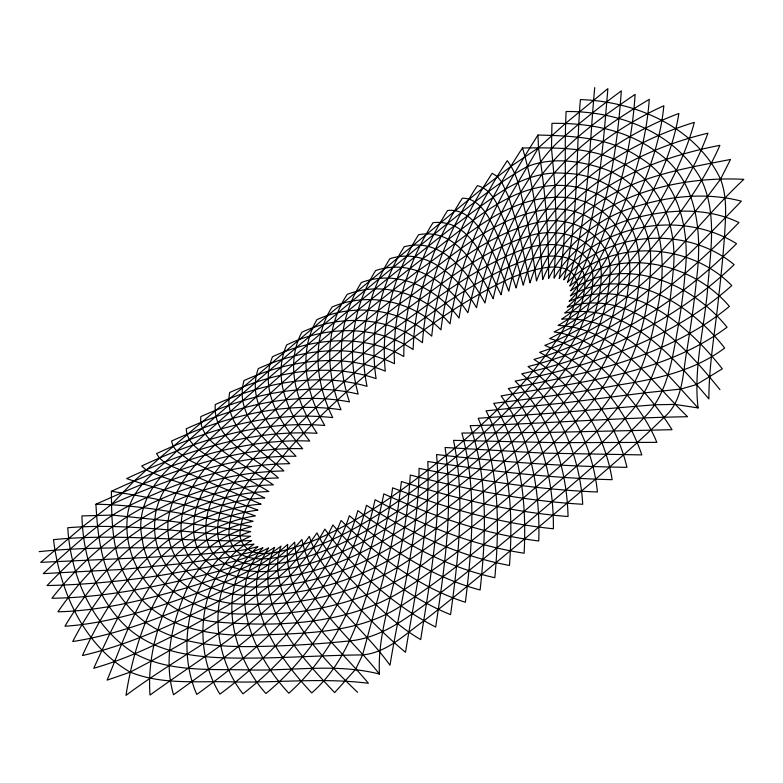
<?xml version="1.0" encoding="UTF-8"?>
<svg xmlns="http://www.w3.org/2000/svg" width="783" height="783" viewBox="0 0 783 783"><rect width="100%" height="100%" fill="white"/><g stroke="black" fill="none" stroke-linecap="round" stroke-linejoin="round"><path stroke-width="1.17" d="M698.084 407.923C661.821 368.95 621.35 314.952 561.656 319.131C592.095 298.793 615.575 269.91 636.06 239.96C659.961 203.335 682.854 164.89 694.345 122.373C613.882 146.95 536.639 202.21 516.144 287.978C508.304 264.82 501.492 241.047 489.767 219.455C484.041 209.188 475.271 198.089 462.361 198.177C433.253 243.268 414.941 295.651 413.13 349.512C375.605 324.798 326.266 325.601 286.656 344.941C271.809 378.385 288.77 414.569 309.725 441.054C240.234 438.265 173.493 462.489 111.401 491.303C111.607 525.217 112.321 561.969 134.128 590.118C160.437 627.486 209.198 636.041 251.95 635.277C302.336 633.212 356.882 634.455 400.886 606.032C444.597 578.06 484.227 544.322 524.179 511.338C562.82 477.904 603.311 445.791 635.737 406.005C663.671 366.317 668.809 315.794 673.419 268.765C677.138 228.665 662.281 184.22 624.903 164.547C593.935 146.675 557.036 147.713 522.476 147.967C487.457 201.28 458.858 260.073 450.068 323.849C425.306 294.555 383.905 280.334 347.241 294.339C324.554 328.498 325.63 372.923 340.996 409.754C282.859 401.17 224.124 416.957 171.516 441.083L173.112 446.271L176.704 451.037L188.772 459.924L264.732 497.968C176.938 502.441 111.059 567.098 72.731 641.541C119.779 634.259 164.43 616.299 207.935 597.527C239.079 583.149 270.771 567.332 294.672 542.12C297.824 597.37 347.897 633.79 379.442 674.046C377.308 632.791 393.409 593.612 400.035 553.366C405.154 527.507 408.657 501.335 410.253 475.027C466.815 489.492 524.316 500.934 582.718 504.272C579.9 455.275 559.111 406.318 521.732 373.794C600.551 356.598 675.543 320.727 734.151 264.644C685.428 224.232 604.496 230.916 563.829 279.825C579.068 220.914 575.436 159.673 580.379 99.607C635.551 101.242 695.803 127.091 720.546 179.141C727.593 197.512 725.557 217.263 724.51 236.456C723.032 256.384 721.006 276.272 718.755 296.121C715.31 330.357 708.869 364.398 708.889 398.899C672.979 357.087 626.723 301.533 564.719 312.994C593.465 290.973 614.41 260.68 632.39 229.654C652.611 193.176 672.284 155.093 678.871 113.466C599.455 143.269 527.223 205.332 508.764 291.149C501.1 271.809 493.916 252.106 483.238 234.166C475.878 221.481 463.614 208.699 447.622 210.48C419.913 253.917 403.499 304.802 403.813 356.519C363.459 333.578 313.435 337.502 272.484 356.754C258.684 390.551 281.028 424.229 302.698 448.718C229.771 446.574 161.21 474.987 95.937 504.223C97.728 539.017 102.407 575.759 125.887 603.38C156.502 643.019 210.441 647.433 256.726 646.504C287.85 645.946 318.965 644.096 349.932 640.885C372.962 638.664 393.487 627.193 411.975 613.98C451.008 586.183 487.78 555.411 524.669 524.864C565.395 490.217 607.168 456.479 644.047 417.652C664.581 397.363 670.62 368.45 675.543 341.124C679.752 318.73 683.256 296.18 685.008 273.443C690.215 230.466 679.213 180.942 639.447 157.422C609.575 137.25 572.716 135.87 537.96 135.048C502.079 191.306 468.948 251.186 459.053 318.133C437.031 288.33 398.028 268.892 361.394 282.506C338.618 317.79 335.985 362.705 349.482 401.894C293.889 391.373 236.897 405.809 186.256 428.781C186.746 444.039 202.112 452.143 213.279 459.631C231.543 470.71 250.56 480.478 268.843 491.528C181.744 494.19 107.848 553.669 64.94 626.224C110.599 623.219 154.398 608.264 197.228 593.103C229.272 580.976 262.002 567.655 287.713 544.351C281.733 602 335.574 643.44 368.392 683.285C324.182 677.667 279.521 682.727 235.115 681.973C200.184 680.554 163.383 685.605 130.262 672.137C83.693 645.476 59.772 591.087 53.498 539.663C119.417 532.959 185.581 542.218 251.597 540.593C199.195 569.603 189.877 645.985 219.915 694.13C282.066 647.835 336.132 586.418 357.86 510.663C399.261 540.476 444.48 566.726 494.807 577.697C499.799 524.356 499.26 468.42 478.198 418.269L554.628 412.984L654.539 404.791L674.956 404.4L698.084 407.923C693.268 367.384 704.622 327.392 707.773 287.146C710.367 251.823 717.287 213.925 701.734 180.56C676.032 132.435 618.355 110.912 566.119 111.519C563.29 167.122 569.349 223.312 559.219 278.542C597.331 224.026 680.711 208.836 736.539 243.65C678.812 301.455 607.853 346.869 528.006 366.552C567.479 396.002 592.428 443.266 597.419 491.998C537.344 489.629 477.894 480.292 419.052 468.351C418.641 535.073 400.681 599.807 389.983 665.247C360.63 623.982 312.348 591.811 301.895 539.448C279.981 566.344 249.562 584.333 219.543 600.786C175.784 623.307 130.624 644.37 82.489 655.547C115.776 580.917 173.963 510.545 261.091 504.164L171.311 466.139L164.508 462.273L159.478 458.153L156.551 453.602C211.244 428.115 271.946 410.84 332.755 417.623C315.666 383.484 310.91 340.546 332.07 306.995C369.038 291.266 413.101 301.328 440.946 329.858C448.277 268.863 473.607 211.625 507.237 160.691C518.747 175.725 521.038 195.544 525.628 213.436C530.267 235.771 533.262 258.39 536.502 280.96C549.353 246.674 574.379 217.468 605.474 198.324C643.205 174.912 687.709 167.836 730.529 159.458L720.546 179.141L707.793 196.132L672.626 239.148L639.554 274.461L617.493 294.721L595.168 312.378L572.353 326.961L549.637 338.608C569.319 343.306 586.653 354.719 601.54 368.088C623.777 389.513 645.094 413.444 656.829 442.375L554.07 442.64L453.504 440.349C465.405 497.871 458.437 557.085 450.568 614.645C404.331 595.941 365.367 562.243 332.873 524.962C295.915 602.92 216.96 646.406 150.023 695.059C147.038 655.381 159.595 615.242 179.121 580.957C195.29 554.54 221.462 534.28 251.578 526.587C200.027 517.377 148.486 505.015 95.937 504.223M594.728 87.618C588.552 152.763 589.09 219.769 567.489 282.33C611.122 237.983 689.069 241.839 731.772 285.56C671.56 339.558 593.123 365.671 515.145 381.115C550.312 416.683 566.931 467.206 568.047 516.526C511.24 512.092 455.637 498.644 401.425 481.516L397.647 511.172L390.854 547.288L384.267 574.624L362.588 654.911L355.658 669.22L334.644 692.603C300.114 655.909 249.425 601.941 274.618 547.337C246.048 566.197 211.87 572.98 179.121 580.957C137.358 590.529 94.851 597.713 51.923 598.261C106.439 528.956 188.683 478.951 278.445 478.012C255.855 457.341 212.33 441.025 215.296 404.527C262.344 383.416 316.391 371.651 367.051 386.342C357.88 342.768 366.121 296.405 389.875 258.713C427.469 246.821 459.034 278.043 476.524 307.699C484.648 267.111 499.055 227.657 520.666 192.266C533.35 172.143 545.878 151.197 564.729 136.154C582.787 120.083 601.931 105.284 621.32 90.857C618.717 127.003 614.469 163.148 605.474 198.324C596.734 229.987 589.247 263.137 570.641 290.757C622.054 253.496 691.066 282.027 727.035 327.235C661.938 375.497 578.353 382.006 501.12 395.924C531.265 437.531 540.241 490.579 538.763 540.984C484.824 534.241 433.097 516.33 383.827 493.877C368.979 566.266 345.675 642.383 288.849 693.219C254.651 656.722 223.507 591.537 262.922 547.767L252.606 551.78L230.143 557.026L179.787 563.819L122.246 569.437L43.3 573.616C60.908 557.134 78.858 540.975 97.846 526.098C117.205 509.469 141.204 499.916 164.352 489.864C204.04 473.372 246.762 464.241 289.759 463.683C267.463 442.043 233.99 415.851 244.002 380.548C287.841 360.699 339.587 352.252 385.285 371.122C380.518 323.457 393.174 275.127 418.582 234.743C457.859 227.305 478.159 270.086 493.153 298.675C501.923 258.175 518.698 219.289 543.705 186.139C571.296 149.113 610.123 122.784 649.273 99.343C646.592 138.141 635.502 175.784 621.164 211.762C608.068 243.728 593.808 276.438 569.133 301.357C629.278 274.265 687.425 324.338 722.308 368.832L696.449 384.59L680.897 389.053L644.507 392.88L563.603 403.01L486.067 410.821C510.281 458.241 513.296 513.247 509.479 565.443C458.006 556.106 410.507 532.763 366.434 505.319C347.955 579.909 303.608 646.758 242.945 693.826C209.501 651.299 206.223 577.648 254.005 544.156C182.654 551.379 110.54 544.136 39.15 551.643M537.96 135.048L538.479 147.781L511.358 166.065L483.326 187.675L327.411 315.803L159.478 458.153L133.55 481.604L111.617 504.301L82.763 526.558L40.706 562.341L147.331 557.476L201.006 554.227L236.407 551.066L247.389 549.343L257.891 546.603C214.376 585.009 231.2 655.019 265.917 693.523C324.906 644.938 358.878 573.127 375.096 499.72C421.802 524.718 471.464 545.252 524.13 553.209C526.753 502.001 520.998 447.925 493.711 403.372C535.406 398.156 577.091 392.782 618.404 385.04C655.772 379.217 693.787 371.299 724.666 348.044C689.901 303.187 626.097 263.068 570.318 295.905C592.32 269.646 602.89 236.349 613.794 204.441C625.421 168.815 632.733 131.808 635.111 94.391C596.675 120.553 557.662 148.535 532.264 188.36C508.96 222.92 493.447 262.285 484.961 303.001C468.997 273.874 442.64 236.603 404.204 246.753C379.686 285.756 369.145 333.029 376.104 378.669C327.901 361.893 275.087 372.091 229.683 392.508C222.881 428.663 261.365 449.971 283.886 470.935C240.949 471.777 198.402 481.848 159.409 499.779C115.395 518.571 79.935 551.682 47.029 585.557C88.89 584.607 130.644 580.575 171.917 573.499C204.569 567.264 238.844 563.946 268.569 547.924C235.331 597.272 277.701 656.947 311.751 692.906C344.931 663.73 358.604 621.947 371.132 581.074C380.783 550.625 388.221 519.452 392.616 487.809C444.382 507.629 498.076 523.161 553.395 528.76C553.679 478.99 541.043 427.107 508.275 388.495C585.684 374.108 666.989 357.86 729.404 306.417C691.213 261.238 616.828 245.5 569.818 286.079C597.546 224.32 602.333 155.308 607.872 88.645L565.13 123.694L538.479 147.781L508.97 197.786L494.004 227.618L487.858 242.329L477.943 271.212L467.872 312.75C448.326 282.829 412.563 257.666 375.615 270.624C352.467 307.073 346.771 352.653 358.174 394.084C305.057 381.517 249.62 394.632 200.83 416.605C199.176 431.335 211.361 442.258 221.922 450.411C238.443 462.831 256.305 473.314 273.414 484.883C185.17 486.497 106.831 540.906 57.932 611.797C102.152 610.769 145.325 599.758 187.587 587.544C220.16 577.6 253.761 567.332 281.019 546.113C274.197 564.729 278.777 585.253 286.686 602.753C303.373 637.352 330.005 666.079 357.586 692.299M111.617 504.301C169.862 478.433 231.298 455.207 296.033 456.274C273.962 433.43 246.009 403.088 258.273 368.636C300.623 349.189 351.45 342.758 394.515 363.733C392.009 314.061 406.563 264.527 433.048 222.656C472.961 218.565 486.38 266.925 501.1 294.721C518.268 207.701 585.302 141.576 663.857 105.725C659.961 145.981 644.556 183.956 627.408 220.209C611.934 251.911 594.082 283.534 567.235 307.063C631.333 286.96 684.029 345.068 719.939 389.67M111.401 491.303C159.106 498.683 206.409 509.097 253.134 521.331C171.986 536.404 137.27 622.847 125.985 695.382C194.673 644.008 281.351 607.324 324.847 529.102C353.573 569.398 391.666 604.329 435.691 627.066C444.47 567.812 453.719 507.345 445.077 447.494L542.913 453.103L641.835 454.903C625.813 408.266 591.234 364.477 544.792 345.411C579.254 331.64 610.828 311.38 638.605 286.832C677.256 254.563 707.225 213.642 743.85 179.336C666.646 175.372 574.996 202.131 542.678 279.511C539.604 235.223 535.269 190.612 522.476 147.967M379.442 674.046C336.905 663.201 292.734 670.972 249.434 669.945C211.146 668.917 169.989 672.597 135.116 653.795C92.6 627.389 70.666 576.376 67.759 527.742C128.823 522.623 189.682 533.703 250.609 536.296C192.843 560.599 173.014 640.416 196.797 694.443C260.445 648.158 323.438 592.477 349.404 515.723C388.035 547.904 430.944 576.993 480.106 589.971C486.165 535.347 488.083 478.423 470.133 425.688C542.658 423.877 615.007 417.848 687.543 416.722C650.223 380.636 615.467 327.578 558.103 325.454C590.01 306.916 615.644 279.6 638.409 250.942C666 214.63 692.172 176.253 707.94 133.169C627.663 152.479 545.996 200.526 523.23 285.218C517.446 263.979 512.199 242.544 504.624 221.843C498.732 208.288 493.603 189.701 477.346 185.669C446.613 232.522 426.285 286.588 422.448 342.709C388.143 316.498 340.311 314.012 301.807 332.266C284.366 365.397 297.217 404.419 317.095 433.302C250.707 429.446 186.031 450.763 126.64 478.57C168.737 493.192 213.23 500.611 255.268 515.85C220.953 521.37 188.928 539.262 166.006 565.365C137.064 598.153 123.616 640.494 107.114 680.133L130.262 672.137L150.953 661.204L203.051 631.343L244.913 604.065L268.285 586.379L288.193 568.761L304.43 550.723L316.998 532.92C325.102 549.891 337.16 564.572 349.776 578.363C371.622 600.63 393.546 623.757 420.696 639.594C430.307 578.471 441.955 516.672 436.532 454.531C499.769 461.794 563.29 466.502 626.958 467.324C615.546 419.551 583.404 375.243 539.556 352.34C621.751 325.532 682.825 261.542 741.364 201.162C701.783 190.846 658.934 197.199 621.164 211.762C590.255 224.799 563.496 248.338 548.54 278.562C548.961 234.763 545.291 191.032 538.479 147.781M168.12 520.871C163.647 570.415 212.751 598.535 257.03 595.178C312.3 595.139 366.894 577.081 412.161 545.545C464.936 508.97 514.558 467.637 559.904 422.154C596.822 385.432 623.199 337.13 628.534 284.895C636.794 237.807 604.76 195.114 555.509 197.316C500.993 198.892 460.698 241.839 418.249 270.673C362.96 312.76 309.559 357.322 258.312 404.253C225.445 439.273 174.511 469.213 168.12 520.871L112.292 515.077L81.921 515.919C82.881 552.563 93.666 589.668 117.881 617.836C153.174 660 212.751 658.444 262.824 657.984C296.091 657.319 329.32 655.214 362.588 654.911C386.851 652.738 404.664 634.484 423.583 621.095C462.675 590.548 500.768 558.739 538.861 526.969C581.211 491.01 624.521 456.009 664.268 417.143C683.226 400.759 682.561 374.48 686.652 351.812C690.489 327.813 694.169 303.765 696.498 279.56C702.488 233.207 698.152 178.681 654.98 150.806C625.245 129.332 587.916 122.882 551.956 123.342L551.486 148.271L554.912 185.307L556.057 221.217L555.813 244.639L554.07 278.19C570.132 250.521 597.223 230.212 627.408 220.209C663.289 209.58 704.308 205.9 738.937 222.529C681.279 281.753 614.939 336.504 533.957 359.397C575.534 385.686 604.368 431.296 612.159 479.685C550.341 478.149 488.866 471.072 427.821 461.51C430.317 525.902 415.724 589.129 405.506 652.288C380.332 631.558 358.017 607.432 336.661 582.836C325.366 568.83 314.737 553.718 309.344 536.365C289.495 564.612 260.719 584.735 231.905 602.93C188.037 628.818 142.946 654.069 93.754 668.271C111.852 628.759 129.939 587.681 161.386 556.713C187.47 531.383 221.814 514.607 257.93 510.125L225.435 497.939L161.582 476.632L146.206 469.966L141.684 466.002C198.637 439.371 261.268 420.275 324.779 425.482C306.182 394.015 297.462 352.81 316.939 319.63C354.533 302.532 400.671 308.659 431.736 336.152C437.403 277.691 460.052 222.069 492.194 173.258L497.45 176.615L501.737 182.175L508.97 197.786L517.964 227.55L530.013 282.878C555.715 199.273 640.318 160.603 719.88 145.335C700.765 189.016 670.375 226.561 639.525 262.481C614.831 289.779 587.162 315.177 554.09 331.953C573.939 334.507 592.114 344.226 607.657 356.5C632.488 377.494 654.862 402.022 672.02 429.691L549.793 432.382L461.901 433.048C476.808 488.24 472.374 546.25 465.366 602.284C417.505 586.79 376.78 555.127 341.065 520.499C309.99 597.997 238.776 647.707 173.542 694.746C163.021 659.12 172.554 620.498 187.587 587.544C200.379 561.685 223.028 540.505 250.687 531.579L168.12 520.871M154.946 519.364C149.837 570.386 197.502 605.044 244.913 604.065C302.669 606.199 361.805 592.408 409.852 559.483C465.278 521.918 516.76 478.579 564.866 432.069C605.641 394.201 632.948 342.396 638.605 286.832C641.62 260.935 638.83 232.257 621.164 211.762C607.265 195.858 586.584 187.421 565.835 185.659C508.461 181.304 466.374 228.597 422.879 258.459C365.788 302.708 310.127 348.778 256.266 396.912C233.314 417.417 210.382 437.991 188.772 459.924C172.828 476.348 156.404 495.404 154.946 519.364M650.536 263.391C649.988 325.689 627.124 388.926 580.575 431.648C534.711 476.857 484.941 518.043 433.263 556.41C380.655 599.191 313.063 616.407 246.146 613.97C199.645 615.781 147.997 587.739 142.036 537.98C136.203 510.193 151.256 484.217 171.311 466.139C194.067 443.325 218.349 422.096 242.524 400.798C294.535 355.179 347.466 310.626 401.562 267.502C431.609 243.562 461.53 219.397 493.055 197.414C514.108 182.204 539.125 170.606 565.708 173.395C614.215 174.296 652.944 214.601 650.536 263.391M127.404 516.555C121.717 570.034 165.135 617.934 217.977 622.103C280.862 627.261 349.316 624.266 404.155 589.628C460.198 553.111 510.956 509.165 561.176 465.171C584.823 443.511 608.831 421.646 627.066 395.063C643.9 369.302 651.642 339 657.309 309.109C669.622 255.473 661.097 186.657 600.424 167.699C577.13 160.358 550.821 157.432 527.605 166.436C498.663 181.842 473.578 203.247 447.788 223.253C382.877 275.381 318.505 328.204 255.395 382.515C228.959 405.114 202.523 427.724 176.704 451.037C158.274 470.554 129.939 487.408 127.404 516.555M601.197 276.536C599.964 322.606 572.784 363.224 543.608 396.942C508.637 435.338 468.635 468.831 427.401 500.259C385.98 531.559 339.763 558.847 288.193 568.761C257.822 575.202 209.325 573.459 205.88 533.066C203.688 487.995 242.75 456.655 270.468 426.569C310.137 386.89 352.497 349.893 397.177 315.95C439.312 286.461 479.754 250.883 529.778 235.722C559.943 226.258 603.116 238.316 601.197 276.536M592.907 279.159C591.38 321.901 564.494 358.536 538.019 390.071C504.947 426.97 466.991 459.171 427.841 489.395C388.319 519.56 345.215 546.74 296.786 559.796C270.037 566.706 221.961 572.432 217.645 534.055C216.098 492.507 250.629 462.332 276.135 434.017C313.229 395.728 353.27 360.307 395.64 327.95C436.053 298.9 475.917 266.758 523.064 249.356C548.952 239.735 593.583 242.192 592.907 279.159M610.016 274.686C602.939 382.398 502.989 449.834 426.676 511.876C383.2 544.43 333.333 571.228 278.679 577.59C244.825 583.227 196.435 574.076 193.695 532.029C191.355 483.268 235.595 451.174 265.515 419.111C307.788 378.12 352.467 339.597 399.369 303.99C443.158 273.942 484.276 234.42 537.461 222.441C571.913 214.239 612.835 235.321 610.016 274.686M585.116 282.467C582.963 321.911 556.527 354.66 532.479 383.944C501.11 419.267 465.2 450.284 428.017 479.313C390.247 508.363 349.815 535.19 304.43 550.723C281.263 557.692 234.518 570.67 228.979 534.975C228.519 496.784 259.104 468.165 282.379 441.446C316.949 404.596 354.709 370.79 394.71 339.949C433.42 311.301 472.658 281.968 517.328 263.215C539.272 254.475 584.001 247.359 585.116 282.467M619.373 273.659C617.777 326.511 590.294 375.311 554.628 412.984C515.292 454.052 471.307 490.471 425.609 524.219C379.951 558.299 325.875 583.511 268.285 586.379C231.112 590.774 183.193 574.585 181.088 530.991C179.229 478.364 229.282 445.958 261.424 411.662C306.3 369.459 353.241 329.447 402.237 292.088C447.563 261.356 489.571 217.459 546.054 209.609C585.165 204.157 622.505 232.375 619.373 273.659M577.756 286.392C574.693 322.527 548.893 351.528 527.028 378.532C497.185 412.24 463.321 442.18 427.998 470.006C391.852 498.027 353.642 524.228 311.154 541.699C291.726 548.1 246.596 567.655 239.921 535.738C240.9 500.846 268.08 474.116 289.054 448.855C321.147 413.453 356.705 381.282 394.358 351.9C431.462 323.692 469.898 296.375 512.581 277.211C531.226 270.057 574.076 254.397 577.756 286.392"/></g></svg>
